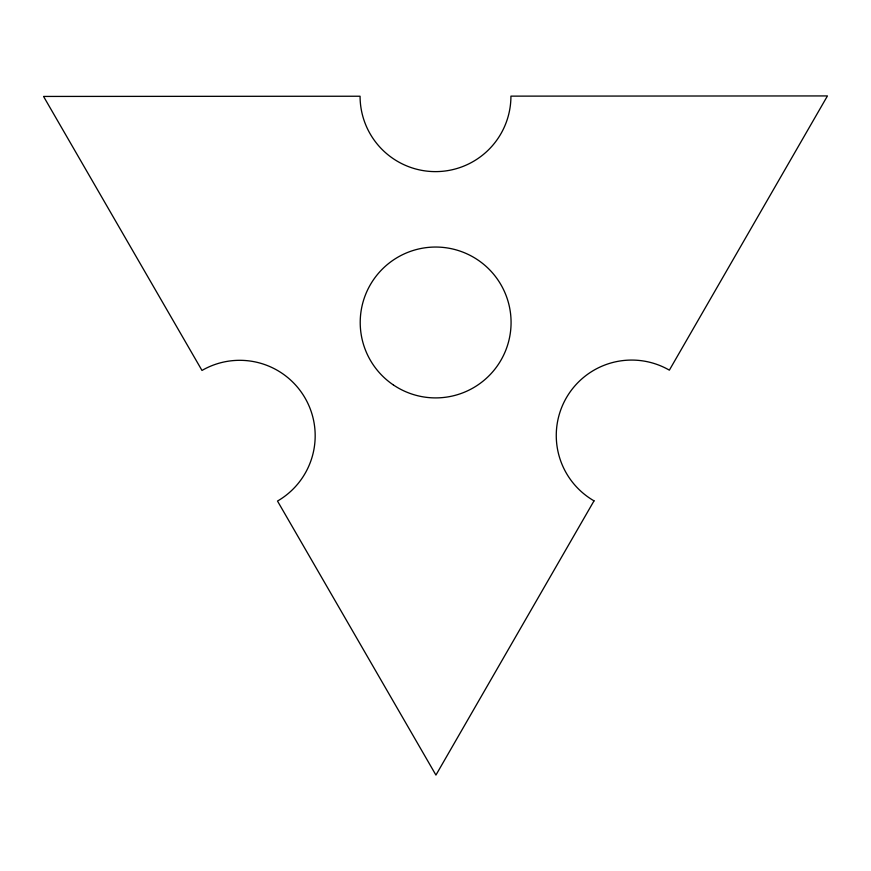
<?xml version="1.0" encoding="UTF-8"?>
<svg xmlns="http://www.w3.org/2000/svg" width="871" height="871" viewBox="0 0 871 871"><rect width="100%" height="100%" fill="white"/><g stroke="black" fill="none" stroke-linecap="round" stroke-linejoin="round"><path stroke-width="1.31" d="M594.022 500.847L435.935 775.07L277.501 501.054A75.429 75.429 0 0 0 305.046 397.993A75.429 75.429 0 0 0 201.985 370.447L43.55 96.441L360.071 96.235A75.429 75.429 0 0 0 435.544 171.62A75.429 75.429 0 0 0 510.929 96.137L827.45 95.93L669.364 370.153A75.429 75.429 0 0 0 566.346 397.829A75.429 75.429 0 0 0 594.022 500.847M393.409 384.971A75.429 75.429 0 0 0 510.885 327.812A75.429 75.429 0 0 0 402.642 254.648A75.429 75.429 0 0 0 393.409 384.971"/></g></svg>
